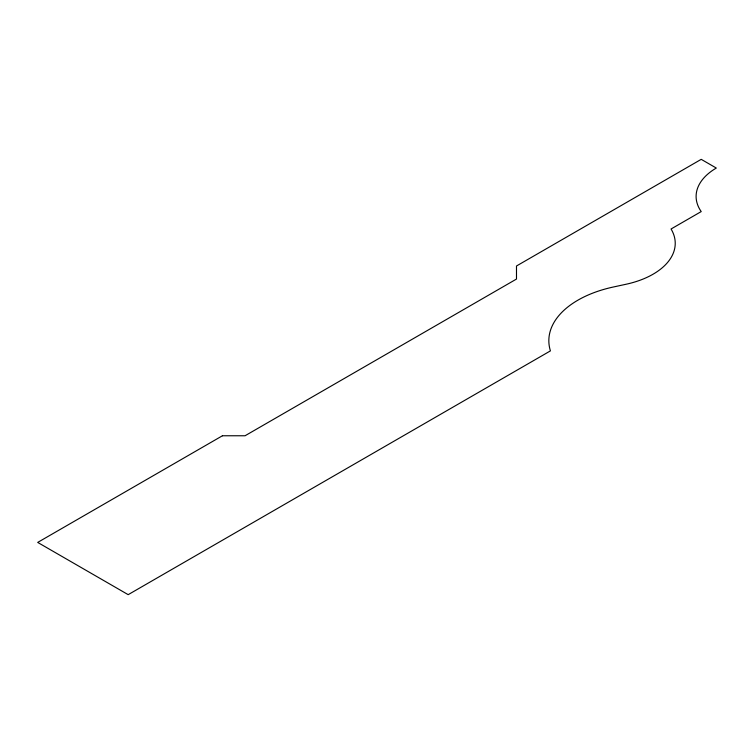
<?xml version="1.0" encoding="UTF-8"?>
<svg xmlns="http://www.w3.org/2000/svg" width="754" height="754" viewBox="0 0 754 754"><rect width="100%" height="100%" fill="white"/><g stroke="black" fill="none" stroke-linecap="round" stroke-linejoin="round"><path stroke-width="1.13" d="M222.43 435.765L37.7 542.418L128.18 594.661L550.42 350.883A99.302 57.332 0 0 1 613.285 287.02L626.074 284.249A75.749 43.732 0 0 0 671.06 228.99L701.22 211.582A69.952 40.386 0 0 1 716.3 168.048L701.22 159.339L516.49 265.992L516.49 279.055L245.05 435.765L222.43 435.765"/></g></svg>
